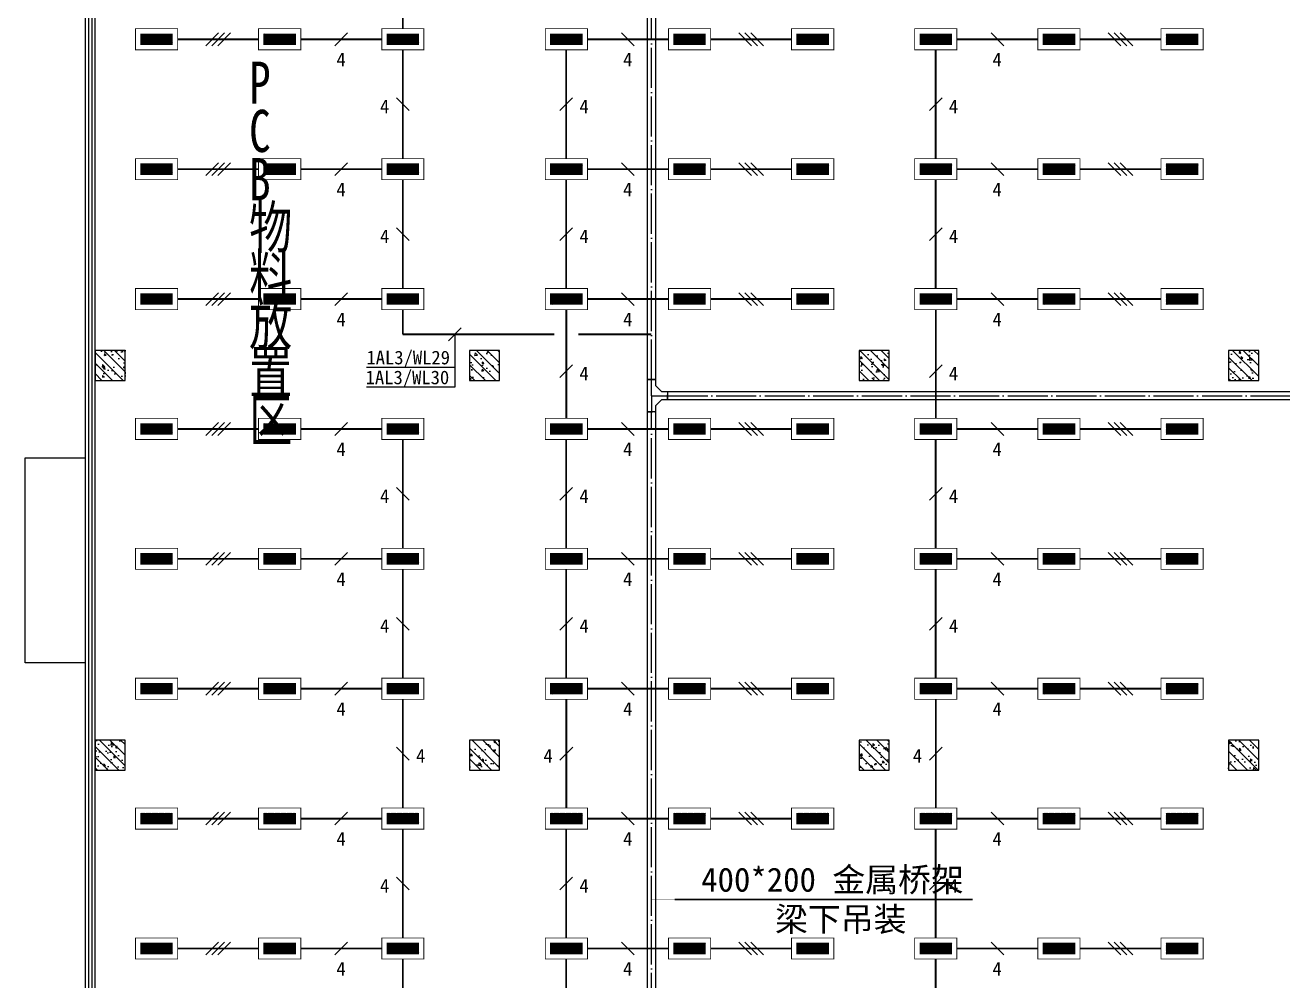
# Model space of a CAD drawing. Header units: millimetres. Extents: x -633009578 to 5705885, y -633235091 to 2571734.
# Drawn here: x 2776080 to 2807397, y 2142318 to 2166108 of the extents above; entities that cross this region are included whole.
import ezdxf

# ---------------------------------------------------------------- set-up
doc = ezdxf.new("R2010")
doc.units = ezdxf.units.MM
doc.header["$LTSCALE"] = 1000
doc.header["$MEASUREMENT"] = 0
doc.linetypes.add('DASHED2', pattern=[0.375, 0.25, -0.125])
doc.linetypes.add('DOTE', pattern=[2.4200000000000004, 2, -0.2, 0.02, -0.2])
doc.layers.get('0').update_dxf_attribs({"color": 9})
for name, color, linetype in [('3T_WOOD', 21, 'Continuous'), ('A-COLUM(柱)', 255, 'Continuous'), ('A-F-AREA(计算)', 5, 'Continuous'), ('A-FLOR(看线)', 8, 'Continuous'), ('A-TEXT(房间)', 243, 'Continuous'), ('A-WINDOW（窗）', 4, 'Continuous'), ('电-强电平面-标注', 3, 'Continuous'), ('电-强电平面-线缆', 3, 'Continuous'), ('电-桥架', 4, 'Continuous'), ('设备-照明', 3, 'Continuous'), ('设备-箱柜', 3, 'Continuous')]:
    doc.layers.add(name, color=color, linetype=linetype)
doc.styles.add('_TCH', font='simhei.ttf', dxfattribs={"width": 0.75, "bigfont": 'hztxt.shx'})
doc.styles.add('ELEC-DIM', font='simhei.ttf')
doc.styles.add('IDQSTYLE', font='simhei.ttf', dxfattribs={"width": 0.707, "bigfont": 'hztxt.shx'})

# ---------------------------------------------------------------- blocks, each defined once
blk = doc.blocks.new('$TCHSYS$WIN2D')
for p, q in [((-0.5, 0.5), (0.5, 0.5)), ((-0.5, 0.5), (-0.4999999999999999, -0.5)), ((0.5, 0.5), (0.4999999999999998, -0.5)), ((0.5, 0.1666666666666666), (-0.5, 0.1666666666666666)), ((0.5, -0.1666666666666667), (-0.5, -0.1666666666666667)), ((-0.4999999999999999, -0.5), (0.5, -0.5))]:
    blk.add_line(p, q)
blk = doc.blocks.new('_FZH')
h = blk.add_hatch()
h.set_pattern_fill('钢筋混凝土', color=256, scale=0.1, style=0)
h.set_pattern_definition([(45, (0, 0), (-0.1767766952966369, 0.1767766952966369), []), (50, (0, 0), (0.7172601826007535, -0.06275213498259512), [0.07500000000000001, -0.8250000000000001]), (355, (0, 0), (-0.138751333613, 0.7521921337000119), [0.06, -0.66]), (100.4514, (0.05977168000000001, -0.00522934), (0.5785093817140216, 0.6894395420609536), [0.06374019, -0.701142112]), (46.1842, (0, 0.2), (1.067241048625645, -0.1655190143290181), [0.1125, -1.2375]), (96.6356, (0.088936745, 0.186206693), (0.9346627055487033, 0.9741178709004418), [0.095610288, -1.051713]), (351.1842, (0, 0.2), (0.9346619451336272, 0.9741186009253247), [0.09000000000000001, -0.9900000000000001]), (21, (0.1, 0.15), (0.5969070521184617, -0.4026188906653388), [0.07500000000000001, -0.8250000000000001]), (326, (0.1, 0.15), (0.2433153319215824, 0.7251500450468529), [0.06, -0.66]), (71.4514, (0.149742233, 0.116448394), (0.84022262858149, 0.3225304967099524), [0.06374019, -0.701142112]), (37.50000000000001, (0, 0), (0.01215985531729062, 0.3328938538313115), [0, -0.652, 0, -0.67, 0, -0.6625000000000001]), (7.499999999999999, (0, 0), (0.2630695374421486, 0.3944117118823603), [0, -0.382, 0, -0.637, 0, -0.2525]), (-32.5, (-0.223, 0), (0.533822436172409, -0.02255487173437976), [0, -0.25, 0, -0.78, 0, -1.035]), (-42.5, (-0.323, 0), (0.5831861693423862, 0.1001049823323177), [0, -0.325, 0, -0.518, 0, -0.735])])
h.paths.add_polyline_path([(-0.5, -0.5), (0.5, -0.5), (0.5, 0.5), (-0.5, 0.5)])
blk.add_lwpolyline([(-0.5, -0.5), (0.5, -0.5), (0.5, 0.5), (-0.5, 0.5)], close=True)
blk = doc.blocks.new('9-29-1')
at = {"layer": 'A-F-AREA(计算)'}
blk.add_lwpolyline([(1121700.598288358, 1518097.113137865), (1255980.598288358, 1518097.113137865), (1255980.598288358, 1382017.113137865), (1121700.598288358, 1382017.113137865)], close=True, dxfattribs=at)
at = {"layer": 'A-FLOR(看线)'}
blk.add_lwpolyline([(1121700.598288352, 1472257.113632143), (1120200.598288358, 1472257.113632143), (1120200.598288359, 1477357.113385069), (1121700.598288357, 1477357.113385069)], dxfattribs=at)
at = {"layer": 'A-COLUM(柱)', "xscale": 750, "yscale": 750, "zscale": 750, "rotation": 270}
for p in [(1122315.598288357, 1479657.113137866), (1131640.598288357, 1479657.113137866), (1141340.598288357, 1479657.113137866), (1150540.598288357, 1479657.113137866), (1122315.598288357, 1469957.113137866), (1131640.598288357, 1469957.113137866), (1141340.598288357, 1469957.113137866), (1150540.598288357, 1469957.113137866)]:
    blk.add_blockref('_FZH', p, dxfattribs=at)
at = {"layer": 'A-WINDOW（窗）', "extrusion": (0, 0, -1), "xscale": 52000, "yscale": 240, "zscale": 52000, "rotation": 90.00000000000001}
blk.add_blockref('$TCHSYS$WIN2D', (-1121820.598288357, 1477557.113137909), dxfattribs=at)
at = {"layer": 'A-TEXT(房间)', "style": '_TCH', "width": 0.75}
for s, p in [('P', (1125776.967396811, 1486172.663237265)), ('C', (1125776.967396811, 1484972.663237265)), ('B', (1125776.967396811, 1483772.663237265)), ('物', (1125776.967396811, 1482572.663237265)), ('料', (1125776.967396811, 1481372.663237265)), ('放', (1125776.967396811, 1480172.663237265)), ('置', (1125776.967396811, 1478972.663237265)), ('区', (1125776.967396811, 1477772.663237265))]:
    blk.add_text(s, height=1050, dxfattribs=at).set_placement(p)
blk = doc.blocks.new('*X353')
at = {"color": 0, "linetype": 'Continuous'}
for p, q in [((277.1059544658493, 221.9516255332986), (279.536990929048, 224.3826619964973)), ((277.1059544658493, 222.2344682457732), (279.2541482165735, 224.3826619964973)), ((277.1059544658493, 222.5173109582479), (278.9713055040988, 224.3826619964973)), ((277.1059544658493, 222.8001536707225), (278.6884627916242, 224.3826619964973)), ((277.1059544658493, 223.0829963831971), (278.4056200791496, 224.3826619964973)), ((277.1059544658493, 223.3658390956717), (278.122777366675, 224.3826619964973)), ((277.1059544658493, 223.6486818081463), (277.8399346542004, 224.3826619964973)), ((277.1059544658493, 223.9315245206209), (277.5570919417257, 224.3826619964973)), ((277.1059544658493, 224.2143672330955), (277.2742492292511, 224.3826619964973)), ((277.3198336415227, 221.8826619964973), (279.8198336415227, 224.3826619964973)), ((277.6026763539973, 221.8826619964973), (280.1026763539973, 224.3826619964973)), ((277.8855190664719, 221.8826619964973), (280.3855190664719, 224.3826619964973)), ((278.1683617789465, 221.8826619964973), (280.6683617789466, 224.3826619964973)), ((278.4512044914212, 221.8826619964973), (280.9512044914212, 224.3826619964973)), ((278.7340472038958, 221.8826619964973), (281.2340472038958, 224.3826619964973)), ((279.0168899163704, 221.8826619964973), (281.5168899163704, 224.3826619964973)), ((279.299732628845, 221.8826619964973), (281.799732628845, 224.3826619964973)), ((279.5825753413196, 221.8826619964973), (282.0825753413196, 224.3826619964973)), ((279.8654180537943, 221.8826619964973), (282.3654180537943, 224.3826619964973)), ((280.1482607662689, 221.8826619964973), (282.6482607662689, 224.3826619964973)), ((280.4311034787435, 221.8826619964973), (282.9311034787435, 224.3826619964973)), ((280.7139461912181, 221.8826619964973), (283.2139461912181, 224.3826619964973)), ((280.9967889036927, 221.8826619964973), (283.4967889036927, 224.3826619964973)), ((281.2796316161674, 221.8826619964973), (283.7796316161674, 224.3826619964973)), ((281.5624743286419, 221.8826619964973), (284.062474328642, 224.3826619964973)), ((281.8453170411166, 221.8826619964973), (284.3453170411166, 224.3826619964973)), ((282.1281597535912, 221.8826619964973), (284.6059544658494, 224.3604567087555)), ((282.4110024660658, 221.8826619964973), (284.6059544658494, 224.0776139962809)), ((282.6938451785405, 221.8826619964973), (284.6059544658494, 223.7947712838063)), ((282.976687891015, 221.8826619964973), (284.6059544658494, 223.5119285713317)), ((283.2595306034897, 221.8826619964973), (284.6059544658494, 223.229085858857)), ((283.5423733159643, 221.8826619964973), (284.6059544658494, 222.9462431463824)), ((283.8252160284389, 221.8826619964973), (284.6059544658494, 222.6634004339078)), ((284.1080587409135, 221.8826619964973), (284.6059544658494, 222.3805577214332)), ((284.3909014533882, 221.8826619964973), (284.6059544658494, 222.0977150089586))]:
    blk.add_line(p, q, dxfattribs=at)
blk = doc.blocks.new('HC000062')
at = {"color": 0, "linetype": 'Continuous', "const_width": 0.2}
for points in [[(-4.97662087547036, 2.499999999999943), (5.023379124529697, 2.499999999999943), (5.023379124529697, -2.500000000000057), (-4.97662087547036, -2.500000000000057), (-4.97662087547036, 2.499999999999943)], [(-3.72662087547036, 1.25), (-3.72662087547036, -1.250000000000057), (3.773379124529697, -1.250000000000057), (3.773379124529697, 1.25), (-3.72662087547036, 1.25)]]:
    blk.add_lwpolyline(points, dxfattribs=at)
at = {"color": 0, "linetype": 'Continuous'}
blk.add_blockref('*X353', (-280.8325753413197, -223.1326619964974), dxfattribs=at)
at = {"color": 0, "style": 'IDQSTYLE', "width": 0.7}
blk.add_attdef('PSFHATT', (7.023379124529697, -2.500000000000057), '', height=2.5, dxfattribs=at)

msp = doc.modelspace()

# ---------------------------------------------------------------- linework, layer by layer
at = {"layer": '电-强电平面-标注'}
for p, q in [((2780575.106864601, 2165597.086333716), (2780893.304916136, 2165915.284385249)), ((2780725.106864601, 2165597.086333716), (2781043.304916136, 2165915.284385249)), ((2780875.106864601, 2165597.086333716), (2781193.304916136, 2165915.284385249)), ((2783791.773531269, 2165597.086333715), (2784109.971582802, 2165915.284385249)), ((2791248.214532292, 2165597.086333715), (2790930.016480759, 2165915.284385249)), ((2794164.881198959, 2165597.086333716), (2793846.683147425, 2165915.284385249)), ((2794314.881198959, 2165597.086333716), (2793996.683147425, 2165915.284385249)), ((2794464.881198959, 2165597.086333716), (2794146.683147425, 2165915.284385249)), ((2800448.214532292, 2165597.086333715), (2800130.016480759, 2165915.284385249)), ((2803364.881198959, 2165597.086333716), (2803046.683147425, 2165915.284385249)), ((2803514.881198959, 2165597.086333716), (2803196.683147425, 2165915.284385249)), ((2803664.881198959, 2165597.086333716), (2803346.683147425, 2165915.284385249)), ((2785327.561672677, 2164298.617718582), (2785645.759724212, 2163980.419667049)), ((2789712.426390884, 2164298.617718582), (2789394.228339349, 2163980.419667049)), ((2798912.426390884, 2164298.617718582), (2798594.228339349, 2163980.419667049)), ((2780575.106864601, 2162363.753000382), (2780893.304916136, 2162681.951051916)), ((2780725.106864601, 2162363.753000382), (2781043.304916136, 2162681.951051916)), ((2780875.106864601, 2162363.753000382), (2781193.304916136, 2162681.951051916)), ((2783791.773531269, 2162363.753000381), (2784109.971582802, 2162681.951051916)), ((2791248.214532292, 2162363.753000381), (2790930.016480759, 2162681.951051916)), ((2794164.881198959, 2162363.753000382), (2793846.683147425, 2162681.951051916)), ((2794314.881198959, 2162363.753000382), (2793996.683147425, 2162681.951051916)), ((2794464.881198959, 2162363.753000382), (2794146.683147425, 2162681.951051916)), ((2800448.214532292, 2162363.753000381), (2800130.016480759, 2162681.951051916)), ((2803364.881198959, 2162363.753000382), (2803046.683147425, 2162681.951051916)), ((2803514.881198959, 2162363.753000382), (2803196.683147425, 2162681.951051916)), ((2803664.881198959, 2162363.753000382), (2803346.683147425, 2162681.951051916)), ((2785327.561672677, 2161065.284385249), (2785645.759724212, 2160747.086333716)), ((2789712.426390884, 2161065.284385249), (2789394.228339349, 2160747.086333716)), ((2798912.426390884, 2161065.284385249), (2798594.228339349, 2160747.086333716)), ((2780575.106864601, 2159130.419667049), (2780893.304916136, 2159448.617718582)), ((2780725.106864601, 2159130.419667049), (2781043.304916136, 2159448.617718582)), ((2780875.106864601, 2159130.419667049), (2781193.304916136, 2159448.617718582)), ((2783791.773531269, 2159130.419667048), (2784109.971582802, 2159448.617718583)), ((2791248.214532292, 2159130.419667048), (2790930.016480759, 2159448.617718583)), ((2794164.881198959, 2159130.419667049), (2793846.683147425, 2159448.617718582)), ((2794314.881198959, 2159130.419667049), (2793996.683147425, 2159448.617718582)), ((2794464.881198959, 2159130.419667049), (2794146.683147425, 2159448.617718582)), ((2800448.214532292, 2159130.419667048), (2800130.016480759, 2159448.617718583)), ((2803364.881198959, 2159130.419667049), (2803046.683147425, 2159448.617718582)), ((2803514.881198959, 2159130.419667049), (2803196.683147425, 2159448.617718582)), ((2803664.881198959, 2159130.419667049), (2803346.683147425, 2159448.617718582)), ((2786938.217788797, 2158570.309277431), (2786620.019737262, 2158252.111225898)), ((2786779.11876303, 2158411.210251664), (2786779.11876303, 2157094.479734046)), ((2786779.11876303, 2157589.165138092), (2784576.604606909, 2157589.165138092)), ((2789712.426390884, 2157653.192164809), (2789394.228339349, 2157334.994113276)), ((2798912.426390884, 2157653.192164809), (2798594.228339349, 2157334.994113276)), ((2786779.11876303, 2157094.479734046), (2784576.604606909, 2157094.479734046)), ((2780575.106864601, 2155897.086333716), (2780893.304916136, 2156215.284385249)), ((2780725.106864601, 2155897.086333716), (2781043.304916136, 2156215.284385249)), ((2780875.106864601, 2155897.086333716), (2781193.304916136, 2156215.284385249)), ((2783791.773531269, 2155897.086333715), (2784109.971582802, 2156215.284385249)), ((2791248.214532292, 2155897.086333715), (2790930.016480759, 2156215.284385249)), ((2794164.881198959, 2155897.086333716), (2793846.683147425, 2156215.284385249)), ((2794314.881198959, 2155897.086333716), (2793996.683147425, 2156215.284385249)), ((2794464.881198959, 2155897.086333716), (2794146.683147425, 2156215.284385249)), ((2800448.214532292, 2155897.086333715), (2800130.016480759, 2156215.284385249)), ((2803364.881198959, 2155897.086333716), (2803046.683147425, 2156215.284385249)), ((2803514.881198959, 2155897.086333716), (2803196.683147425, 2156215.284385249)), ((2803664.881198959, 2155897.086333716), (2803346.683147425, 2156215.284385249)), ((2785327.561672677, 2154598.617718582), (2785645.759724212, 2154280.419667049)), ((2789712.426390884, 2154598.617718582), (2789394.228339349, 2154280.419667049)), ((2798912.426390884, 2154598.617718582), (2798594.228339349, 2154280.419667049)), ((2780575.106864601, 2152663.753000382), (2780893.304916136, 2152981.951051916)), ((2780725.106864601, 2152663.753000382), (2781043.304916136, 2152981.951051916)), ((2780875.106864601, 2152663.753000382), (2781193.304916136, 2152981.951051916)), ((2783791.773531269, 2152663.753000381), (2784109.971582802, 2152981.951051916)), ((2791248.214532292, 2152663.753000381), (2790930.016480759, 2152981.951051916)), ((2794164.881198959, 2152663.753000382), (2793846.683147425, 2152981.951051916)), ((2794314.881198959, 2152663.753000382), (2793996.683147425, 2152981.951051916)), ((2794464.881198959, 2152663.753000382), (2794146.683147425, 2152981.951051916)), ((2800448.214532292, 2152663.753000381), (2800130.016480759, 2152981.951051916)), ((2803364.881198959, 2152663.753000382), (2803046.683147425, 2152981.951051916)), ((2803514.881198959, 2152663.753000382), (2803196.683147425, 2152981.951051916)), ((2803664.881198959, 2152663.753000382), (2803346.683147425, 2152981.951051916)), ((2785327.561672677, 2151365.284385249), (2785645.759724212, 2151047.086333716)), ((2789712.426390884, 2151365.284385249), (2789394.228339349, 2151047.086333716)), ((2798912.426390884, 2151365.284385249), (2798594.228339349, 2151047.086333716)), ((2780575.106864601, 2149430.419667049), (2780893.304916136, 2149748.617718582)), ((2780725.106864601, 2149430.419667049), (2781043.304916136, 2149748.617718582)), ((2780875.106864601, 2149430.419667049), (2781193.304916136, 2149748.617718582)), ((2783791.773531269, 2149430.419667048), (2784109.971582802, 2149748.617718583)), ((2791248.214532292, 2149430.419667048), (2790930.016480759, 2149748.617718583)), ((2794164.881198959, 2149430.419667049), (2793846.683147425, 2149748.617718582)), ((2794314.881198959, 2149430.419667049), (2793996.683147425, 2149748.617718582)), ((2794464.881198959, 2149430.419667049), (2794146.683147425, 2149748.617718582)), ((2800448.214532292, 2149430.419667048), (2800130.016480759, 2149748.617718583)), ((2803364.881198959, 2149430.419667049), (2803046.683147425, 2149748.617718582)), ((2803514.881198959, 2149430.419667049), (2803196.683147425, 2149748.617718582)), ((2803664.881198959, 2149430.419667049), (2803346.683147425, 2149748.617718582)), ((2785643.30491615, 2147813.753000383), (2785325.106864615, 2148131.951051916)), ((2789396.683147411, 2147813.753000383), (2789714.881198945, 2148131.951051916)), ((2798596.683147411, 2147813.753000383), (2798914.881198945, 2148131.951051916)), ((2780575.106864601, 2146197.086333716), (2780893.304916136, 2146515.284385249)), ((2780725.106864601, 2146197.086333716), (2781043.304916136, 2146515.284385249)), ((2780875.106864601, 2146197.086333716), (2781193.304916136, 2146515.284385249)), ((2783791.773531269, 2146197.086333715), (2784109.971582802, 2146515.284385249)), ((2791248.214532292, 2146197.086333715), (2790930.016480759, 2146515.284385249)), ((2794164.881198959, 2146197.086333716), (2793846.683147425, 2146515.284385249)), ((2794314.881198959, 2146197.086333716), (2793996.683147425, 2146515.284385249)), ((2794464.881198959, 2146197.086333716), (2794146.683147425, 2146515.284385249)), ((2800448.214532292, 2146197.086333715), (2800130.016480759, 2146515.284385249)), ((2803364.881198959, 2146197.086333716), (2803046.683147425, 2146515.284385249)), ((2803514.881198959, 2146197.086333716), (2803196.683147425, 2146515.284385249)), ((2803664.881198959, 2146197.086333716), (2803346.683147425, 2146515.284385249)), ((2785327.561672677, 2144898.617718582), (2785645.759724212, 2144580.419667049)), ((2789712.426390884, 2144898.617718582), (2789394.228339349, 2144580.419667049)), ((2798912.426390884, 2144898.617718582), (2798594.228339349, 2144580.419667049)), ((2780575.106864601, 2142963.753000382), (2780893.304916136, 2143281.951051916)), ((2780725.106864601, 2142963.753000382), (2781043.304916136, 2143281.951051916)), ((2780875.106864601, 2142963.753000382), (2781193.304916136, 2143281.951051916)), ((2783791.773531269, 2142963.753000381), (2784109.971582802, 2143281.951051916)), ((2791248.214532292, 2142963.753000381), (2790930.016480759, 2143281.951051916)), ((2794164.881198959, 2142963.753000382), (2793846.683147425, 2143281.951051916)), ((2794314.881198959, 2142963.753000382), (2793996.683147425, 2143281.951051916)), ((2794464.881198959, 2142963.753000382), (2794146.683147425, 2143281.951051916)), ((2800448.214532292, 2142963.753000381), (2800130.016480759, 2143281.951051916)), ((2803364.881198959, 2142963.753000382), (2803046.683147425, 2143281.951051916)), ((2803514.881198959, 2142963.753000382), (2803196.683147425, 2143281.951051916)), ((2803664.881198959, 2142963.753000382), (2803346.683147425, 2143281.951051916))]:
    msp.add_line(p, q, dxfattribs=at)
at = {"layer": '电-强电平面-线缆', "color": 1, "linetype": 'Continuous', "const_width": 45}
for points in [[(2785486.660698445, 2166018.685359502), (2785486.660698445, 2168727.018692835)], [(2781892.539223703, 2165756.185359482), (2779875.872557036, 2165756.185359482)], [(2784959.205890369, 2165756.185359482), (2782942.539223703, 2165756.185359482)], [(2790080.782173192, 2165756.185359482), (2792097.448839858, 2165756.185359482)], [(2793147.448839858, 2165756.185359482), (2795164.115506525, 2165756.185359482)], [(2799280.782173192, 2165756.185359482), (2801297.448839858, 2165756.185359482)], [(2802347.448839858, 2165756.185359482), (2804364.115506525, 2165756.185359482)], [(2785486.660698445, 2162785.352026148), (2785486.660698445, 2165493.685359482)], [(2789553.327365116, 2162785.352026148), (2789553.327365116, 2165493.685359482)], [(2798753.327365116, 2162785.352026148), (2798753.327365116, 2165493.685359482)], [(2781892.539223703, 2162522.852026148), (2779875.872557036, 2162522.852026148)], [(2784959.205890369, 2162522.852026148), (2782942.539223703, 2162522.852026148)], [(2790080.782173192, 2162522.852026148), (2792097.448839858, 2162522.852026148)], [(2793147.448839858, 2162522.852026148), (2795164.115506525, 2162522.852026148)], [(2799280.782173192, 2162522.852026148), (2801297.448839858, 2162522.852026148)], [(2802347.448839858, 2162522.852026148), (2804364.115506525, 2162522.852026148)], [(2785486.660698445, 2159552.018692815), (2785486.660698445, 2162260.352026148)], [(2789553.327365116, 2159552.018692815), (2789553.327365116, 2162260.352026148)], [(2798753.327365116, 2159552.018692815), (2798753.327365116, 2162260.352026148)], [(2781892.539223703, 2159289.518692815), (2779875.872557036, 2159289.518692815)], [(2784959.205890369, 2159289.518692815), (2782942.539223703, 2159289.518692815)], [(2790080.782173192, 2159289.518692815), (2792097.448839858, 2159289.518692815)], [(2793147.448839858, 2159289.518692815), (2795164.115506525, 2159289.518692815)], [(2799280.782173192, 2159289.518692815), (2801297.448839858, 2159289.518692815)], [(2802347.448839858, 2159289.518692815), (2804364.115506525, 2159289.518692815)], [(2785484.205890383, 2159027.018692806), (2785484.205890383, 2158411.210260771)], [(2789555.782173178, 2156318.685359492), (2789555.782173178, 2159027.018692806)], [(2798755.782173178, 2156318.685359492), (2798755.782173178, 2159027.018692806)], [(2785484.205890383, 2158411.210260771), (2789255.782173178, 2158411.210234247)], [(2789855.782173178, 2158411.210230027), (2791674.751942473, 2158411.210217234)], [(2781892.539223703, 2156056.185359482), (2779875.872557036, 2156056.185359482)], [(2784959.205890369, 2156056.185359482), (2782942.539223703, 2156056.185359482)], [(2790080.782173192, 2156056.185359482), (2792097.448839858, 2156056.185359482)], [(2793147.448839858, 2156056.185359482), (2795164.115506525, 2156056.185359482)], [(2799280.782173192, 2156056.185359482), (2801297.448839858, 2156056.185359482)], [(2802347.448839858, 2156056.185359482), (2804364.115506525, 2156056.185359482)], [(2785486.660698445, 2153085.352026148), (2785486.660698445, 2155793.685359482)], [(2789553.327365116, 2153085.352026148), (2789553.327365116, 2155793.685359482)], [(2798753.327365116, 2153085.352026148), (2798753.327365116, 2155793.685359482)], [(2781892.539223703, 2152822.852026148), (2779875.872557036, 2152822.852026148)], [(2784959.205890369, 2152822.852026148), (2782942.539223703, 2152822.852026148)], [(2790080.782173192, 2152822.852026148), (2792097.448839858, 2152822.852026148)], [(2793147.448839858, 2152822.852026148), (2795164.115506525, 2152822.852026148)], [(2799280.782173192, 2152822.852026148), (2801297.448839858, 2152822.852026148)], [(2802347.448839858, 2152822.852026148), (2804364.115506525, 2152822.852026148)], [(2785486.660698445, 2149852.018692815), (2785486.660698445, 2152560.352026148)], [(2789553.327365116, 2149852.018692815), (2789553.327365116, 2152560.352026148)], [(2798753.327365116, 2149852.018692815), (2798753.327365116, 2152560.352026148)], [(2781892.539223703, 2149589.518692815), (2779875.872557036, 2149589.518692815)], [(2784959.205890369, 2149589.518692815), (2782942.539223703, 2149589.518692815)], [(2790080.782173192, 2149589.518692815), (2792097.448839858, 2149589.518692815)], [(2793147.448839858, 2149589.518692815), (2795164.115506525, 2149589.518692815)], [(2799280.782173192, 2149589.518692815), (2801297.448839858, 2149589.518692815)], [(2802347.448839858, 2149589.518692815), (2804364.115506525, 2149589.518692815)], [(2785484.205890383, 2149327.018692806), (2785484.205890383, 2146618.685359492)], [(2789555.782173178, 2149327.018692806), (2789555.782173178, 2146618.685359492)], [(2798755.782173178, 2149327.018692806), (2798755.782173178, 2146618.685359492)], [(2781892.539223703, 2146356.185359482), (2779875.872557036, 2146356.185359482)], [(2784959.205890369, 2146356.185359482), (2782942.539223703, 2146356.185359482)], [(2790080.782173192, 2146356.185359482), (2792097.448839858, 2146356.185359482)], [(2793147.448839858, 2146356.185359482), (2795164.115506525, 2146356.185359482)], [(2799280.782173192, 2146356.185359482), (2801297.448839858, 2146356.185359482)], [(2802347.448839858, 2146356.185359482), (2804364.115506525, 2146356.185359482)], [(2785486.660698445, 2143385.352026148), (2785486.660698445, 2146093.685359482)], [(2789553.327365116, 2143385.352026148), (2789553.327365116, 2146093.685359482)], [(2798753.327365116, 2143385.352026148), (2798753.327365116, 2146093.685359482)], [(2781892.539223703, 2143122.852026148), (2779875.872557036, 2143122.852026148)], [(2784959.205890369, 2143122.852026148), (2782942.539223703, 2143122.852026148)], [(2790080.782173192, 2143122.852026148), (2792097.448839858, 2143122.852026148)], [(2793147.448839858, 2143122.852026148), (2795164.115506525, 2143122.852026148)], [(2799280.782173192, 2143122.852026148), (2801297.448839858, 2143122.852026148)], [(2802347.448839858, 2143122.852026148), (2804364.115506525, 2143122.852026148)], [(2785486.660698445, 2140152.018692815), (2785486.660698445, 2142860.352026148)], [(2789553.327365116, 2140152.018692815), (2789553.327365116, 2142860.352026148)], [(2798753.327365116, 2140152.018692815), (2798753.327365116, 2142860.352026148)]]:
    msp.add_lwpolyline(points, dxfattribs=at)
at = {"layer": '电-桥架', "color": 5, "linetype": 'DOTE', "ltscale": 0.5}
for p, q in [((2791674.751939884, 2157284.23810351), (2791674.752070259, 2175822.476550789)), ((2791674.751937071, 2156884.23810351), (2791674.751939884, 2157284.23810351)), ((2791674.751937071, 2156884.23810351), (2791674.751934258, 2156484.23810351)), ((2791674.751937071, 2156884.23810351), (2792074.751937071, 2156884.23810351)), ((2792074.751937071, 2156884.23810351), (2904727.329915568, 2156884.23810351)), ((2791674.751803449, 2137884.23810351), (2791674.751934258, 2156484.23810351))]:
    msp.add_line(p, q, dxfattribs=at)
at = {"layer": '电-桥架', "color": 9, "linetype": 'DASHED2', "ltscale": 0.5}
for p, q in [((2792074.751937073, 2156784.23810351), (2792074.751937071, 2156984.23810351)), ((2791574.751934258, 2156484.238104213), (2791774.751934258, 2156484.238102808))]:
    msp.add_line(p, q, dxfattribs=at)
at = {"layer": '电-桥架', "ltscale": 0.5}
for points in [[(2791774.752070259, 2175822.476550087), (2791774.751939884, 2157284.238102808), (2791574.751939884, 2157284.238104213), (2791574.752070259, 2175822.476551492)], [(2792074.751937333, 2156984.23810351), (2904727.329915568, 2156984.23810351), (2904727.32991557, 2156784.23810351), (2792074.751937073, 2156784.23810351)], [(2791774.751934258, 2156484.238102808), (2791774.751803449, 2137884.238102808), (2791574.751803449, 2137884.238104213), (2791574.751934258, 2156484.238104213)]]:
    msp.add_lwpolyline(points, dxfattribs=at)
msp.add_lwpolyline([(2791774.751939884, 2157284.238102808), (2791774.751938829, 2157134.238102808), (2791924.751937071, 2156984.238103511), (2792074.751937071, 2156984.238103511), (2792074.751937072, 2156784.238103511), (2791924.751937072, 2156784.238103511), (2791774.751935313, 2156634.238102808), (2791774.751934258, 2156484.238102808), (2791574.751934258, 2156484.238104213), (2791574.751939884, 2157284.238104213)], close=True, dxfattribs=at)
at = {"layer": '设备-箱柜', "color": 6}
msp.add_lwpolyline([(2791662.513710497, 2144342.160640668, 15, 15, 0), (2792255.155949834, 2144342.160640668, 15, 15, 0), (2792255.155949834, 2144342.160640668, 45, 45, 0), (2799673.585640259, 2144342.160640668, 45, 45, 0)], format="xyseb", dxfattribs=at)

# ---------------------------------------------------------------- block references
at = {"layer": '3T_WOOD'}
msp.add_blockref('9-29-1', (1655879.395743424, 677977.51603476), dxfattribs=at)
at = {"layer": '设备-照明', "yscale": 105, "zscale": 105, "rotation": 180}
for p, xscale in [((2779353.327365085, 2165756.185359492), 105), ((2782419.994031772, 2165756.185359492), 105), ((2785486.660698459, 2165756.185359492), 105), ((2789553.327365102, 2165756.185359492), -105), ((2792619.994031789, 2165756.185359492), -105), ((2795686.660698475, 2165756.185359492), -105), ((2798753.327365102, 2165756.185359492), -105), ((2801819.994031789, 2165756.185359492), -105), ((2804886.660698475, 2165756.185359492), -105), ((2779353.327365085, 2162522.852026149), 105), ((2782419.994031772, 2162522.852026149), 105), ((2785486.660698459, 2162522.852026149), 105), ((2789553.327365102, 2162522.852026149), -105), ((2792619.994031789, 2162522.852026149), -105), ((2795686.660698475, 2162522.852026149), -105), ((2798753.327365102, 2162522.852026149), -105), ((2801819.994031789, 2162522.852026149), -105), ((2804886.660698475, 2162522.852026149), -105), ((2779353.327365085, 2159289.518692806), 105), ((2782419.994031772, 2159289.518692806), 105), ((2785486.660698459, 2159289.518692806), 105), ((2789553.327365102, 2159289.518692806), -105), ((2792619.994031789, 2159289.518692806), -105), ((2795686.660698475, 2159289.518692806), -105), ((2798753.327365102, 2159289.518692806), -105), ((2801819.994031789, 2159289.518692806), -105), ((2804886.660698475, 2159289.518692806), -105), ((2779353.327365085, 2156056.185359492), 105), ((2782419.994031772, 2156056.185359492), 105), ((2785486.660698459, 2156056.185359492), 105), ((2789553.327365102, 2156056.185359492), -105), ((2792619.994031789, 2156056.185359492), -105), ((2795686.660698475, 2156056.185359492), -105), ((2798753.327365102, 2156056.185359492), -105), ((2801819.994031789, 2156056.185359492), -105), ((2804886.660698475, 2156056.185359492), -105), ((2779353.327365085, 2152822.852026149), 105), ((2782419.994031772, 2152822.852026149), 105), ((2785486.660698459, 2152822.852026149), 105), ((2789553.327365102, 2152822.852026149), -105), ((2792619.994031789, 2152822.852026149), -105), ((2795686.660698475, 2152822.852026149), -105), ((2798753.327365102, 2152822.852026149), -105), ((2801819.994031789, 2152822.852026149), -105), ((2804886.660698475, 2152822.852026149), -105), ((2779353.327365085, 2149589.518692806), 105), ((2782419.994031772, 2149589.518692806), 105), ((2785486.660698459, 2149589.518692806), 105), ((2789553.327365102, 2149589.518692806), -105), ((2792619.994031789, 2149589.518692806), -105), ((2795686.660698475, 2149589.518692806), -105), ((2798753.327365102, 2149589.518692806), -105), ((2801819.994031789, 2149589.518692806), -105), ((2804886.660698475, 2149589.518692806), -105), ((2779353.327365085, 2146356.185359492), 105), ((2782419.994031772, 2146356.185359492), 105), ((2785486.660698459, 2146356.185359492), 105), ((2789553.327365102, 2146356.185359492), -105), ((2792619.994031789, 2146356.185359492), -105), ((2795686.660698475, 2146356.185359492), -105), ((2798753.327365102, 2146356.185359492), -105), ((2801819.994031789, 2146356.185359492), -105), ((2804886.660698475, 2146356.185359492), -105), ((2779353.327365085, 2143122.852026149), 105), ((2782419.994031772, 2143122.852026149), 105), ((2785486.660698459, 2143122.852026149), 105), ((2789553.327365102, 2143122.852026149), -105), ((2792619.994031789, 2143122.852026149), -105), ((2795686.660698475, 2143122.852026149), -105), ((2798753.327365102, 2143122.852026149), -105), ((2801819.994031789, 2143122.852026149), -105), ((2804886.660698475, 2143122.852026149), -105)]:
    msp.add_blockref('HC000062', p, dxfattribs=dict(at, xscale=xscale))

# ---------------------------------------------------------------- texts
at = {"layer": '电-强电平面-标注', "style": 'ELEC-DIM'}
for s, p in [('4', (2783829.353569697, 2165081.185359482)), ('4', (2790967.596519181, 2165081.185359482)), ('4', (2800167.596519181, 2165081.185359482)), ('4', (2784915.141711103, 2163914.518692813)), ('4', (2789881.808377774, 2163914.518692813)), ('4', (2799081.808377774, 2163914.518692813)), ('4', (2783829.353569697, 2161847.852026148)), ('4', (2790967.596519181, 2161847.852026148)), ('4', (2800167.596519181, 2161847.852026148)), ('4', (2784915.141711103, 2160681.185359479)), ('4', (2789881.808377774, 2160681.185359479)), ('4', (2799081.808377774, 2160681.185359479)), ('4', (2783829.353569697, 2158614.518692815)), ('4', (2790967.596519181, 2158614.518692815)), ('4', (2800167.596519181, 2158614.518692815)), ('1AL3/WL29', (2784577.618763031, 2157664.023051401)), ('1AL3/WL30', (2784558.631421259, 2157169.337647355)), ('4', (2789881.808377774, 2157269.09313904)), ('4', (2799081.808377774, 2157269.09313904)), ('4', (2783829.353569697, 2155381.185359482)), ('4', (2790967.596519181, 2155381.185359482)), ('4', (2800167.596519181, 2155381.185359482)), ('4', (2784915.141711103, 2154214.518692813)), ('4', (2789881.808377774, 2154214.518692813)), ('4', (2799081.808377774, 2154214.518692813)), ('4', (2783829.353569697, 2152147.852026148)), ('4', (2790967.596519181, 2152147.852026148)), ('4', (2800167.596519181, 2152147.852026148)), ('4', (2784915.141711103, 2150981.185359479)), ('4', (2789881.808377774, 2150981.185359479)), ('4', (2799081.808377774, 2150981.185359479)), ('4', (2783829.353569697, 2148914.518692815)), ('4', (2790967.596519181, 2148914.518692815)), ('4', (2800167.596519181, 2148914.518692815)), ('4', (2785812.686903041, 2147747.852026151)), ('4', (2788984.263185836, 2147747.852026151)), ('4', (2798184.263185836, 2147747.852026151)), ('4', (2783829.353569697, 2145681.185359482)), ('4', (2790967.596519181, 2145681.185359482)), ('4', (2800167.596519181, 2145681.185359482)), ('4', (2784915.141711103, 2144514.518692813)), ('4', (2789881.808377774, 2144514.518692813)), ('4', (2799081.808377774, 2144514.518692813)), ('4', (2783829.353569697, 2142447.852026148)), ('4', (2790967.596519181, 2142447.852026148)), ('4', (2800167.596519181, 2142447.852026148))]:
    msp.add_text(s, height=339.8734177215189, dxfattribs=at).set_placement(p)
at = {"layer": '设备-箱柜', "color": 6, "style": 'ELEC-DIM'}
for s, p in [('400*200 金属桥架', (2792913.443200892, 2144536.864545555)), ('梁下吊装', (2794752.45469345, 2143552.536358935))]:
    msp.add_text(s, height=600, dxfattribs=at).set_placement(p)

doc.saveas('drawing.dxf')
